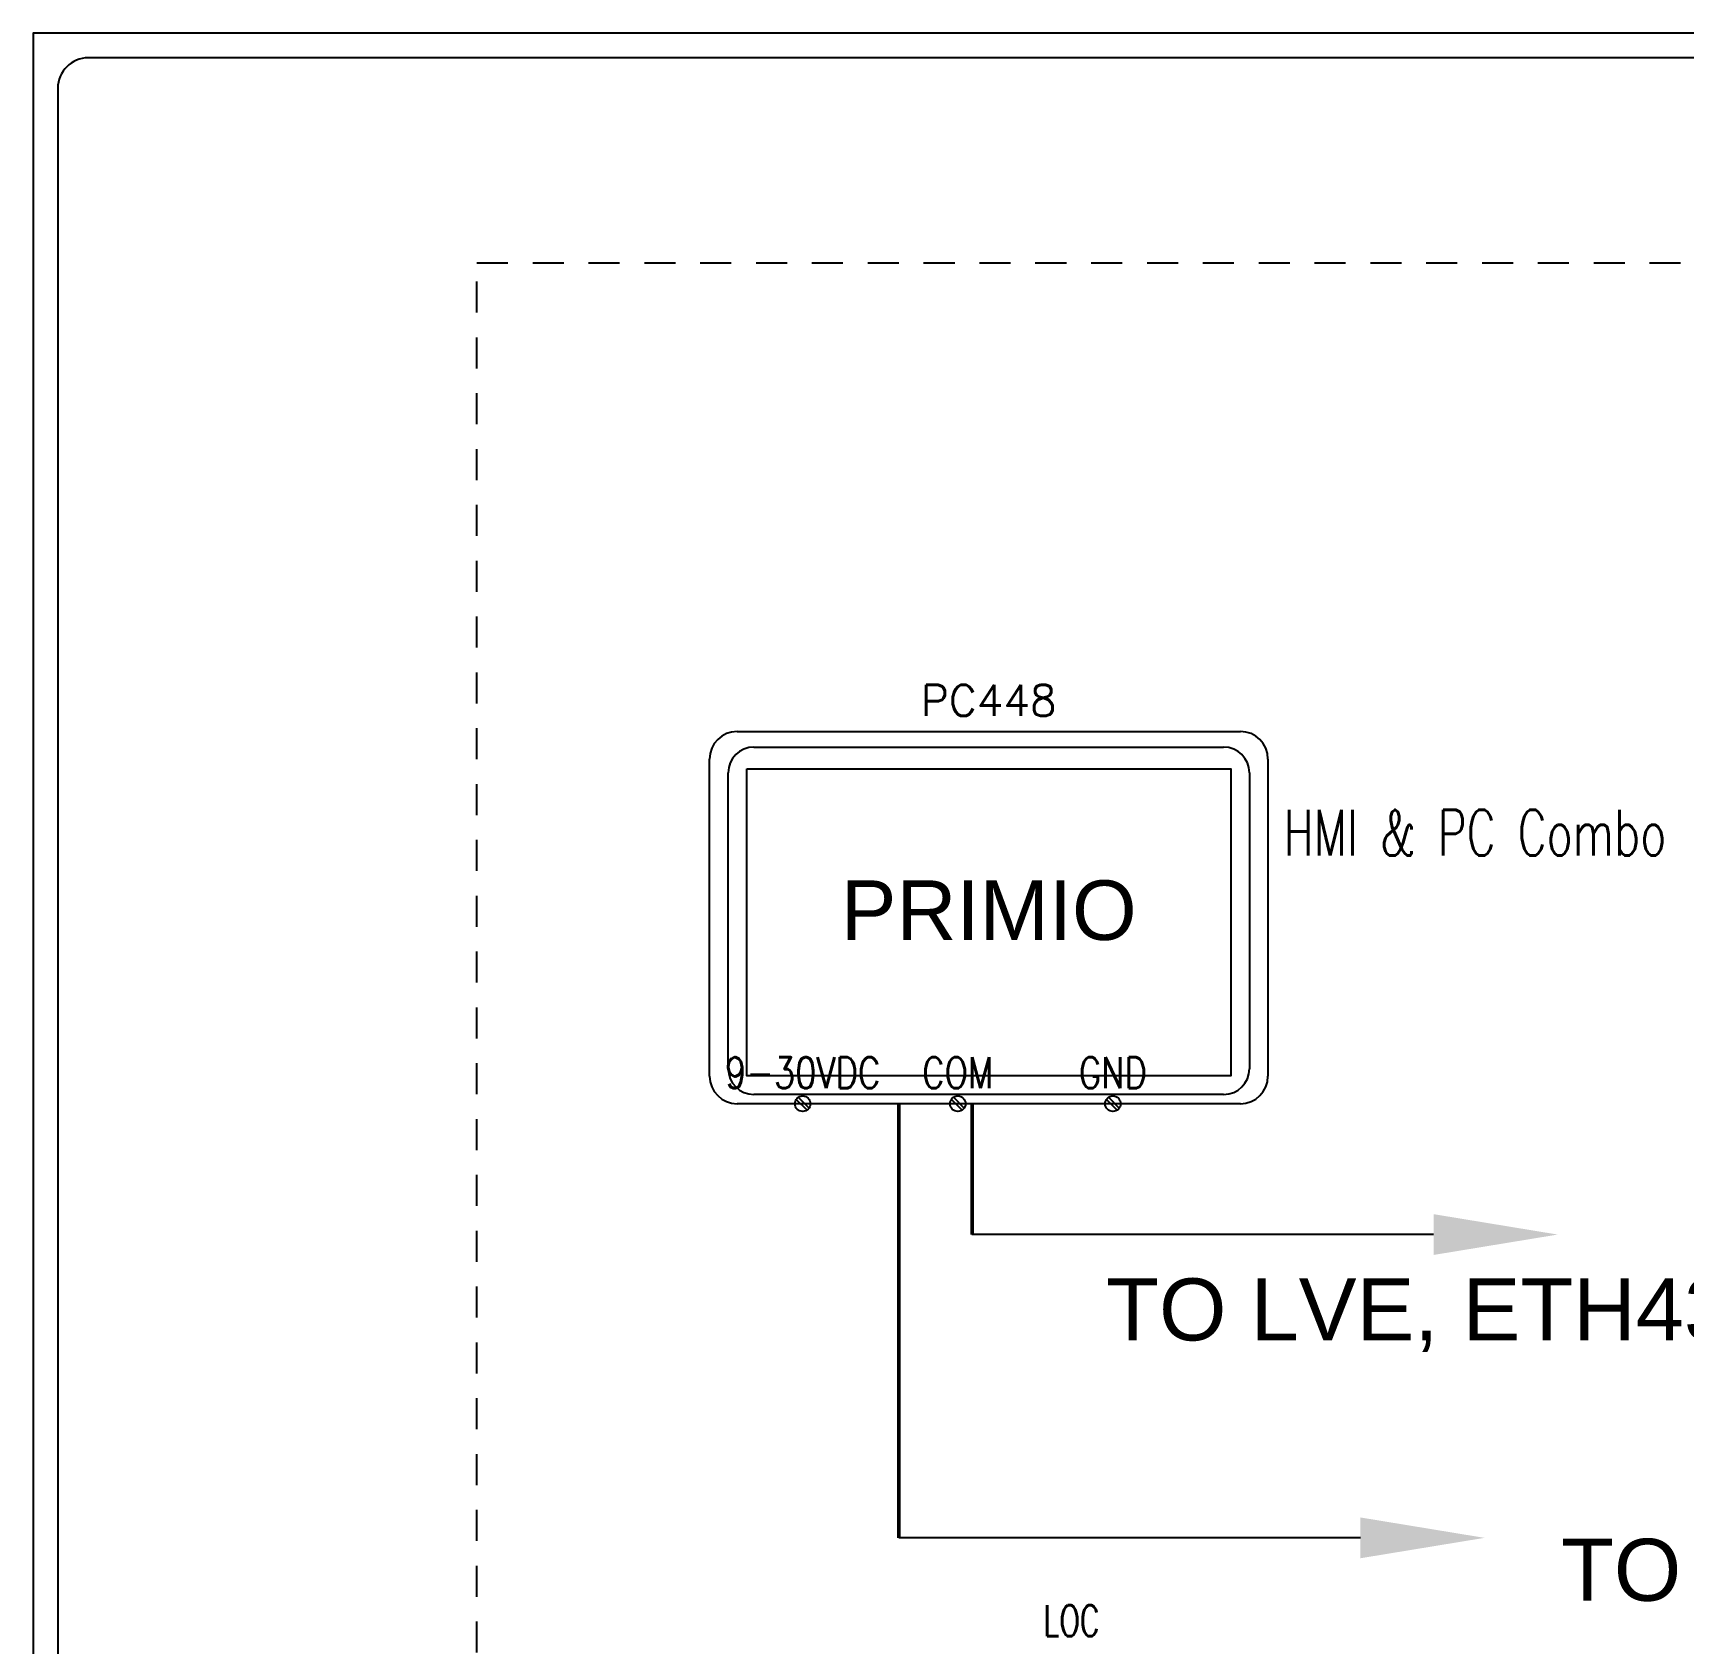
# Model space of a CAD drawing. Header units: inches. Extents: x 0 to 34, y 0 to 22.
# Drawn here: x 0 to 6.65, y 15.51 to 22 of the extents above; entities that cross this region are included whole.
import ezdxf
from ezdxf import colors
from ezdxf.entities.mleader import LeaderData, LeaderLine
from ezdxf.enums import TextEntityAlignment as Align
from ezdxf.math import Vec2, Vec3

# ---------------------------------------------------------------- set-up
doc = ezdxf.new("R2010")
doc.units = ezdxf.units.IN
doc.header["$MEASUREMENT"] = 0
doc.linetypes.add('HIDDEN2', pattern=[0.1875, 0.125, -0.0625])
doc.layers.add('ETHERNET', color=150, linetype='Continuous', lineweight=50)
for name, color, linetype in [('LOCBOX', 92, 'Continuous'), ('PDESC', 142, 'Continuous'), ('PSYMS', 7, 'Continuous'), ('PTAG', 150, 'Continuous'), ('PTERM', 4, 'Continuous')]:
    doc.layers.add(name, color=color, linetype=linetype)
doc.styles.add('Fields', font='simplex.shx', dxfattribs={"height": 0.115})
doc.styles.get("Standard").update_dxf_attribs({"font": 'arial.ttf'})
doc.styles.add('WD', font='romans.shx')

# ---------------------------------------------------------------- blocks, each defined once
blk = doc.blocks.new('RG_Master_Ver_4_1')
at = {"color": 3}
for p, q in [((33.7776, 21.9), (0.2224, 21.9)), ((0.1, 21.7776), (0.1, 0.1156))]:
    blk.add_line(p, q, dxfattribs=at)
blk.add_lwpolyline([(0, 0), (34, 0), (34, 22), (0, 22)], close=True, dxfattribs=at)
blk.add_arc((0.2224, 21.7776), 0.1224, 90, 180, dxfattribs=at)
at = {"style": 'Fields'}
for tag, p in [('DESCRIPTION_3', (12.8658, 1.3511)), ('DRN_3', (15.2224, 1.3511)), ('CHK_3', (16.2793, 1.3511)), ('APP_3', (17.3022, 1.3511)), ('DATE_3', (18.5794, 1.3511)), ('DRAWING_DESC', (31.9795, 1.2896)), ('CUSTOMER', (28.7466, 1.2575)), ('DESCRIPTION_2', (12.8658, 0.9954)), ('DRN_2', (15.2224, 0.9954)), ('CHK_2', (16.2793, 0.9954)), ('APP_2', (17.3022, 0.9954)), ('DATE_2', (18.5794, 0.9954)), ('DRAWING_#', (32.0466, 0.9384)), ('SIZE', (30.4645, 0.9384)), ('REV', (33.2929, 0.9384)), ('DESCRIPTION_1', (12.8658, 0.6397)), ('DRN_1', (15.2224, 0.6397)), ('CHK_1', (16.2793, 0.6397)), ('APP_1', (17.3022, 0.6397)), ('DATE_1', (18.5794, 0.6397)), ('PROJECT_#', (28.7313, 0.5685)), ('DRN_BY', (30.6831, 0.5685)), ('CHK_BY', (31.5115, 0.5685)), ('APP_BY', (32.4534, 0.5685)), ('SCALE', (33.3268, 0.5685)), ('PROJECT_NAME', (28.771, 0.2199)), ('SHEETNUM', (32.5027, 0.2199)), ('TTL_SHTS', (33.2971, 0.2199))]:
    blk.add_attdef(tag, text='', height=0.125, dxfattribs=at).set_placement(p, align=Align.CENTER)
at = {"style": 'Fields', "flags": 9}
blk.add_attdef('WD_TB', (9.7029, 0.2379), '', height=0.0638, dxfattribs=at)
blk = doc.blocks.new('HDV1_ONLOGIC_001')
for p, q in [((0.361, 2), (2.389, 2)), ((0.4286, 1.9375), (2.3214, 1.9375)), ((0.25, 0.611), (0.25, 1.889)), ((2.5, 1.889), (2.5, 0.611)), ((0.325, 0.6411), (0.325, 1.8339)), ((2.425, 1.8339), (2.425, 0.6411)), ((2.3214, 0.5375), (0.4286, 0.5375)), ((2.389, 0.5), (0.361, 0.5)), ((0.5992, 0.5176), (0.6426, 0.4742)), ((0.6074, 0.5258), (0.6508, 0.4824)), ((1.2242, 0.5176), (1.2676, 0.4742)), ((1.2324, 0.5258), (1.2758, 0.4824)), ((1.8492, 0.5176), (1.8926, 0.4742)), ((1.8574, 0.5258), (1.9008, 0.4824))]:
    blk.add_line(p, q)
blk.add_lwpolyline([(0.4, 1.85), (2.35, 1.85), (2.35, 0.6125), (0.4, 0.6125)], close=True)
for centre in [(0.625, 0.5), (1.25, 0.5), (1.875, 0.5)]:
    blk.add_circle(centre, 0.0312)
for centre, radius, start, end in [((0.361, 1.889), 0.111, 90, 180), ((2.389, 1.889), 0.111, 0, 90), ((0.4286, 1.8339), 0.1036, 90, 180), ((2.3214, 1.8339), 0.1036, 0, 90), ((0.361, 0.611), 0.111, 180, 270), ((0.4286, 0.6411), 0.1036, 180, 270), ((2.3214, 0.6411), 0.1036, 270, 0), ((2.389, 0.611), 0.111, 270, 0)]:
    blk.add_arc(centre, radius, start, end)
at = {"insert": (0.55, 1.4), "char_height": 0.24, "attachment_point": 1}
blk.add_mtext_dynamic_manual_height_columns('\\pxqc;PRIMIO', width=1.65, gutter_width=0.6, heights=[0], dxfattribs=at)
at = {"style": 'WD'}
for tag, width, p in [('LOC', 0.7, (1.375, 2.25)), ('INST', 0.7, (2.7687, 1.75)), ('XREF', 0.7, (2.7917, 0.6562)), ('TERM01', 0.8, (0.625, 0.5625)), ('TERM02', 0.8, (1.25, 0.5625)), ('TERM03', 0.8, (1.875, 0.5625))]:
    blk.add_attdef(tag, text='', height=0.125, dxfattribs=dict(at, width=width)).set_placement(p, align=Align.CENTER)
blk.add_attdef('TAG1', text='', height=0.125, dxfattribs=at).set_placement((1.375, 2.0625), align=Align.CENTER)
for tag, p, height, flags in [('FAMILY', (1.3922, 1.6523), 0.01, 9), ('X0TERM04', (2.375, 0.625), 0.005, 1), ('X8TERM01', (0.625, 0.4688), 0.005, 1), ('X8TERM02', (1.25, 0.4688), 0.005, 1), ('X8TERM03', (1.875, 0.4688), 0.005, 1)]:
    blk.add_attdef(tag, p, '', height=height, dxfattribs=dict(at, flags=flags))
at = {"style": 'WD', "flags": 9}
for tag, p in [('MFG', (1.4153, 1.5887)), ('CAT', (1.4172, 1.6082)), ('ASSYCODE', (1.4175, 1.5714))]:
    blk.add_attdef(tag, text='', height=0.01, dxfattribs=at).set_placement(p, align=Align.CENTER)
at = {"style": 'WD', "width": 0.7}
for tag, p in [('DESC1', (2.5625, 1.5)), ('DESC2', (2.5625, 1.25)), ('DESC3', (2.5625, 1))]:
    blk.add_attdef(tag, p, '', height=0.125, dxfattribs=at)
at = {"style": 'WD', "width": 0.8}
blk.add_attdef('TERM04', text='', height=0.125, dxfattribs=at).set_placement((2.4375, 0.625), align=Align.MIDDLE_LEFT)

msp = doc.modelspace()

# ---------------------------------------------------------------- linework, layer by layer
at = {"layer": 'ETHERNET'}
for p, q in [((3.4889, 15.9359), (3.4889, 17.6853)), ((3.7838, 17.1581), (3.7838, 17.6855))]:
    msp.add_line(p, q, dxfattribs=at)
at = {"layer": 'LOCBOX', "linetype": 'HIDDEN2'}
msp.add_lwpolyline([(19.5388, 2.1986), (1.7888, 2.1986), (1.7888, 21.0736), (19.5388, 21.0736)], close=True, dxfattribs=at)

# ---------------------------------------------------------------- block references
msp.add_blockref('RG_Master_Ver_4_1', (0, 0))
at = {"layer": 'PSYMS'}
ref = msp.add_blockref('HDV1_ONLOGIC_001', (2.4763, 17.1853), dxfattribs=at)
ref.add_attrib('DESC1', 'HMI & PC Combo', (5.0388, 18.6853), dxfattribs={"layer": 'PDESC', "height": 0.185, "style": 'WD', "width": 0.7})
ref.add_attrib('TERM01', '9-30VDC', dxfattribs={"layer": 'PTERM', "height": 0.125, "style": 'WD', "width": 0.8}).set_placement((3.1013, 17.7478), align=Align.CENTER)
ref.add_attrib('TERM02', 'COM', dxfattribs={"layer": 'PTERM', "height": 0.125, "style": 'WD', "width": 0.8}).set_placement((3.7263, 17.7478), align=Align.CENTER)
ref.add_attrib('TERM03', 'GND', dxfattribs={"layer": 'PTERM', "height": 0.125, "style": 'WD', "width": 0.8}).set_placement((4.3513, 17.7478), align=Align.CENTER)
ref.add_attrib('P_TAG1', 'PC448', dxfattribs={"layer": 'PTAG', "height": 0.125, "style": 'WD', "flags": 8}).set_placement((3.8513, 19.3103), align=Align.MIDDLE_CENTER)

# ---------------------------------------------------------------- texts
for s, p in [('TO LVE, ETH437, PORT 4', (4.324, 16.7314)), ('TO LVE, ETH443, PORT 2', (6.1567, 15.6822))]:
    msp.add_text(s, height=0.25).set_placement(p)
at = {"style": 'WD', "width": 0.7}
msp.add_attdef('LOC', text='', height=0.125, dxfattribs=at).set_placement((4.1846, 15.5395), align=Align.CENTER)

# ---------------------------------------------------------------- leaders
ml = msp.add_multileader_mtext('Standard')
ml.set_content('', color=256)
ml.set_leader_properties()
ml.build(insert=Vec2(0, 0))
ml.multileader.update_dxf_attribs({"dogleg_length": 0.36, "arrow_head_size": 0.5})
ctx = ml.context
ctx.base_point, ctx.char_height, ctx.arrow_head_size, ctx.landing_gap_size, ctx.plane_origin, ctx.plane_x_axis, ctx.plane_y_axis = Vec3(3.7836, 17.1581), 0.18, 0.5, 0.09, Vec3(6.1436, 17.1581), Vec3(-1, 0), Vec3(0, -1)
notes = []
notes.append((ctx, [(0, (1, 1, 0), (4.1436, 17.1581), (-1, 0), 0.36, [(0, [(6.1436, 17.1581)], 0, [])])]))
ctx.mtext.insert, ctx.mtext.text_direction, ctx.mtext.rotation, ctx.mtext.flow_direction = Vec3(3.6936, 17.0681), Vec3(-1, 0), 3.141593, 5
ml = msp.add_multileader_mtext('Standard')
ml.set_content('', color=256)
ml.set_leader_properties()
ml.build(insert=Vec2(0, 0))
ml.multileader.update_dxf_attribs({"dogleg_length": 0.36, "arrow_head_size": 0.5})
ctx = ml.context
ctx.base_point, ctx.char_height, ctx.arrow_head_size, ctx.landing_gap_size, ctx.plane_origin, ctx.plane_x_axis, ctx.plane_y_axis = Vec3(3.4889, 15.9359), 0.18, 0.5, 0.09, Vec3(5.8489, 15.9359), Vec3(-1, 0), Vec3(0, -1)
notes.append((ctx, [(0, (1, 1, 0), (3.8489, 15.9359), (-1, 0), 0.36, [(0, [(5.8489, 15.9359)], 0, [])])]))
ctx.mtext.insert, ctx.mtext.text_direction, ctx.mtext.rotation, ctx.mtext.flow_direction = Vec3(3.3989, 15.8459), Vec3(-1, 0), 3.141593, 5
for ctx, leaders in notes:
    for number, flags, end, landing, length, lines in leaders:
        leader = LeaderData()
        leader.index, (leader.has_last_leader_line, leader.has_dogleg_vector, leader.attachment_direction) = number, flags
        leader.last_leader_point, leader.dogleg_vector, leader.dogleg_length = Vec3(end), Vec3(landing), length
        for number, points, colour, breaks in lines:
            line = LeaderLine()
            line.index, line.vertices, line.color, line.breaks = number, Vec3.list(points), colors.encode_raw_color(colour), breaks
            leader.lines.append(line)
        ctx.leaders.append(leader)

doc.saveas('drawing.dxf')
